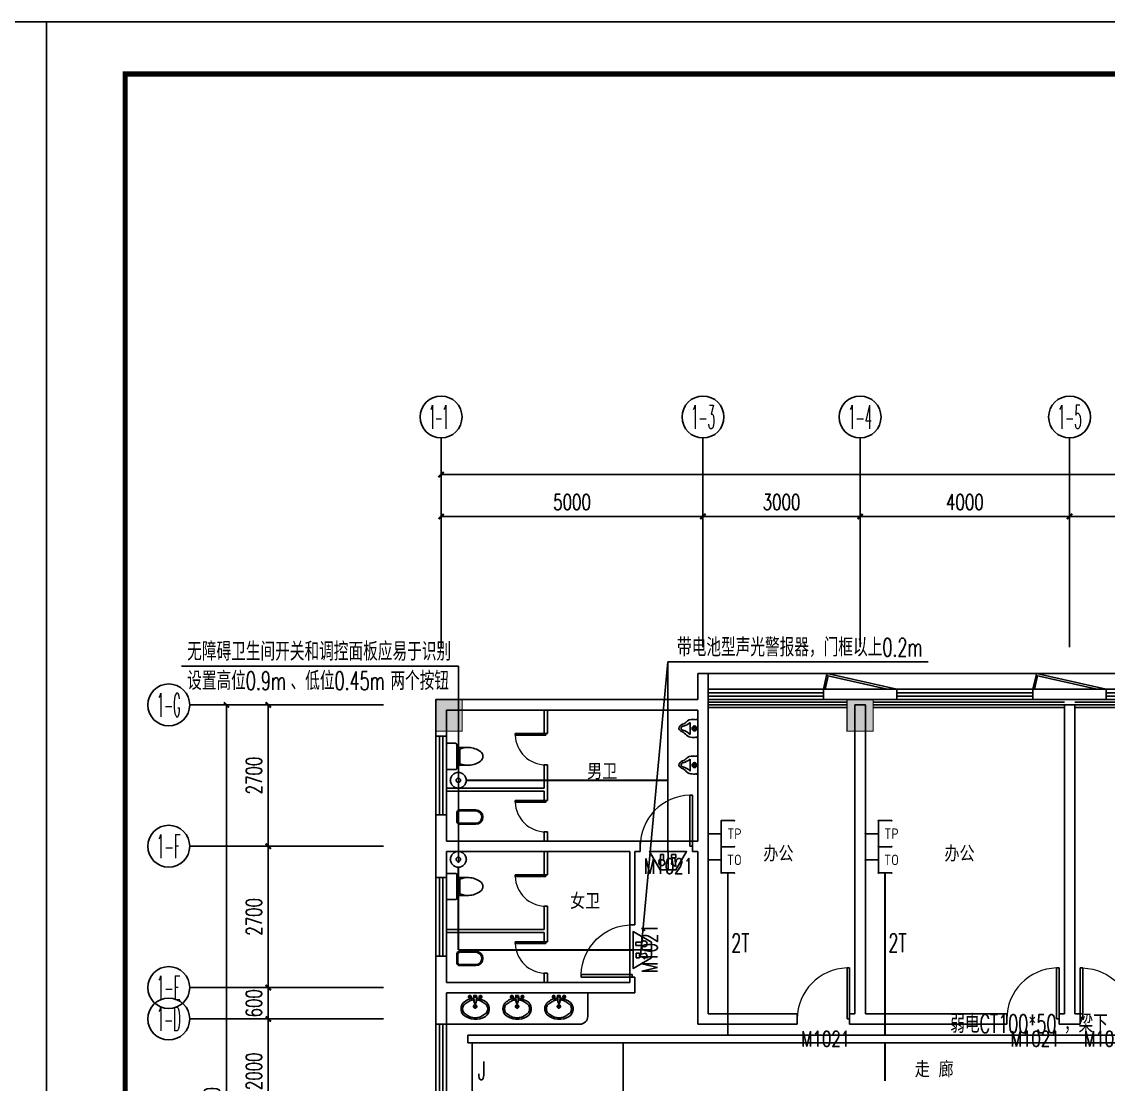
# Model space of a CAD drawing. Extents: x -6243262 to 3079315, y -2914302 to 172723.
# Drawn here: x -5669689 to -5648943, y -778071 to -757772 of the extents above; entities that cross this region are included whole.
import ezdxf
from ezdxf.enums import TextEntityAlignment as Align

# ---------------------------------------------------------------- set-up
doc = ezdxf.new("R2010")
doc.units = 0
doc.header["$LTSCALE"] = 1000
for name, color, linetype in [('0-柱网', 2, 'Continuous'), ('0-铝板', 32, 'Continuous'), ('A-FLOR-OTHER1-ON', 253, 'Continuous'), ('AXIS', 3, 'Continuous'), ('AXIS_TEXT', 7, 'Continuous'), ('CABLETRAY', 4, 'Continuous'), ('DIM-消防', 3, 'Continuous'), ('EQUIP-安防', 3, 'Continuous'), ('EQUIP-消防', 3, 'Continuous'), ('EQUIP-通讯', 3, 'Continuous'), ('PUB_TEXT', 7, 'Continuous'), ('PUB_TITLE', 4, 'Continuous'), ('STAIR', 2, 'Continuous'), ('TEL_TEXT', 7, 'Continuous'), ('WALL', 9, 'Continuous'), ('WALL-PARAPET', 6, 'Continuous'), ('WINDOW', 4, 'Continuous'), ('WINDOW_TEXT', 7, 'Continuous'), ('WIRE-通讯', 4, 'Continuous'), ('洁具', 253, 'Continuous')]:
    doc.layers.add(name, color=color, linetype=linetype)
doc.styles.add('-宋体', font='', dxfattribs={"width": 0.8})
doc.styles.add('_TCH_AXIS', font='COMPLEX', dxfattribs={"bigfont": 'GBCBIG'})
doc.styles.add('_TCH_DIM_T3', font='SIMPLEX', dxfattribs={"width": 0.705882, "bigfont": 'GBCBIG'})
doc.styles.add('_TCH_WINDOW', font='SIMPLEX', dxfattribs={"height": 3.5, "bigfont": 'GBCBIG'})
doc.styles.add('_TEL_ATTDEF', font='gbenor', dxfattribs={"bigfont": 'gbcbig'})
doc.styles.add('_TEL_DIM', font='SIMPLEX', dxfattribs={"width": 0.8, "height": 3.5, "bigfont": 'HZTXT'})
doc.styles.add('COMPLEX', font='COMPLEX')
doc.styles.get("Standard").update_dxf_attribs({"font": 'gbenor.shx', "bigfont": 'gbcbig.shx'})
doc.styles.get('-宋体').set_extended_font_data('SimSun')
doc.dimstyles.new('_TCH_ARCH&&100', dxfattribs={"dimtxt": 297.5, "dimasz": 100, "dimexe": 250, "dimexo": 300, "dimgap": 126.25, "dimtad": 1, "dimdec": 0, "dimzin": 0, "dimdsep": 46, "dimtxsty": '_TCH_DIM_T3', "dimblk": 'ARCHTICK', "dimcen": 0.09, "dimclrt": 7, "dimazin": 2, "dimtfac": 1, "dimtdec": 0, "dimtix": 1, "dimtmove": 2, "dimatfit": 3, "dimfxl": 0, "dimtolj": 1, "dimtzin": 0, "dimarcsym": 0})

# ---------------------------------------------------------------- blocks, each defined once
blk = doc.blocks.new('1#柱网')
at = {"layer": '0-柱网'}
for points in [[(494005, 93967), (494005, 93367), (494505, 93367), (494505, 93967)], [(501855, 93967), (501855, 93367), (502355, 93367), (502355, 93967)]]:
    blk.add_hatch(color=0, dxfattribs=at).paths.add_polyline_path(points)
at = {"layer": '0-柱网', "color": 0, "const_width": 20}
for points in [[(494005, 93967), (494005, 93367), (494505, 93367), (494505, 93967), (494005, 93967)], [(501855, 93967), (501855, 93367), (502355, 93367), (502355, 93967), (501855, 93967)]]:
    blk.add_lwpolyline(points, dxfattribs=at)
blk = doc.blocks.new('A$C22252488')
at = {"layer": '0-铝板', "color": 0}
blk.add_lwpolyline([(1218, 0), (60, 261), (69, 300), (1400, 0)], dxfattribs=at)
at = {"layer": 'WINDOW', "color": 0}
for points in [[(0, 0), (60, 261)], [(31, 0), (90, 254)]]:
    blk.add_lwpolyline(points, dxfattribs=at)
blk = doc.blocks.new('01')
at = {"layer": 'A-FLOR-OTHER1-ON', "color": 0}
for points in [[(-34500, 150), (-31850, 150)], [(-34500, 0), (-31850, 0)], [(-31350, 150), (-27700, 150)], [(-31350, 0), (-27700, 0)], [(-23850, 150), (-27500, 150)], [(-23850, 0), (-27500, 0)], [(-19700, 150), (-23350, 150)], [(-19700, 0), (-23350, 0)], [(-19500, 150), (-15850, 150)], [(-19500, 0), (-15850, 0)], [(-11700, 150), (-15350, 150)], [(-11700, 0), (-15350, 0)], [(-11500, 150), (-7850, 150)], [(-11500, 0), (-7850, 0)], [(-3700, 150), (-7350, 150)], [(-3700, 0), (-7350, 0)], [(-3500, 150), (0, 150)], [(-3500, 0), (0, 0)]]:
    blk.add_lwpolyline(points, dxfattribs=at)
at = {"layer": 'STAIR', "color": 0}
for points in [[(-34500, 100), (-31850, 100)], [(-34500, 50), (-31850, 50)], [(-31350, 100), (-27700, 100)], [(-31350, 50), (-27700, 50)], [(-23850, 100), (-27500, 100)], [(-23850, 50), (-27500, 50)], [(-19700, 100), (-23350, 100)], [(-19700, 50), (-23350, 50)], [(-19500, 100), (-15850, 100)], [(-19500, 50), (-15850, 50)], [(-11700, 100), (-15350, 100)], [(-11700, 50), (-15350, 50)], [(-11500, 100), (-7850, 100)], [(-11500, 50), (-7850, 50)], [(-3700, 100), (-7350, 100)], [(-3700, 50), (-7350, 50)], [(-3500, 100), (0, 100)], [(-3500, 50), (0, 50)]]:
    blk.add_lwpolyline(points, dxfattribs=at)
blk = doc.blocks.new('$DorLib2D$00000001')
at = {"color": 0}
for p, q in [((0.45, 0.975), (0.5, 0.975)), ((0.45, 0), (0.45, 0.975)), ((0.5, 0), (0.5, 0.975)), ((0.5, 0), (0.45, 0))]:
    blk.add_line(p, q, dxfattribs=at)
at = {"color": 0, "lineweight": 13}
blk.add_arc((0.475, 0), 0.975, 91.4693, 180, dxfattribs=at)
blk = doc.blocks.new('$WINLIB2D$00000001')
at = {"color": 0}
for points in [[(-0.5, 0.5), (-0.5, -0.5)], [(-0.5, 0.5), (0.5, 0.5)], [(0.5, -0.5), (0.5, 0.5)], [(0.5, 0.1667), (-0.5, 0.1667)], [(0.5, -0.1667), (-0.5, -0.1667)], [(-0.5, -0.5), (0.5, -0.5)]]:
    blk.add_lwpolyline(points, dxfattribs=at)
blk = doc.blocks.new('$plan$00003671')
at = {"layer": '洁具', "color": 0}
for p, q in [((-101, 10), (-101, -63)), ((-25, 0), (-32, -39)), ((-25, 0), (25, 0)), ((-25, 0), (-17, -148)), ((25, 0), (17, -148)), ((25, 0), (32, -39)), ((101, 10), (101, -63)), ((-64, -27), (-138, -27)), ((-32, -39), (-17, -148)), ((-24, -20), (24, -20)), ((-17, -138), (17, -138)), ((-17, -148), (17, -148)), ((0, -164), (0, -254)), ((32, -39), (17, -148)), ((138, -27), (64, -27)), ((45, -209), (-45, -209))]:
    blk.add_line(p, q, dxfattribs=at)
blk.add_lwpolyline([(25, 0), (32, -39), (30, -54, -0.144626), (222, -135, -0.454002), (196, -399, -0.337627), (-227, -368, -0.376635), (-227, -140, -0.17218), (-30, -54), (-32, -39), (-25, 0)], format="xyb", close=True, dxfattribs=at)
for centre, radius in [((-101, -27), 25.2), ((-101, -27), 15.1), ((0, -209), 30.2), ((0, -209), 20.2), ((101, -27), 25.2), ((101, -27), 15.1)]:
    blk.add_circle(centre, radius, dxfattribs=at)
for centre, radius, start, end in [((-102, -254), 138, 152.5904, 207.4096), ((-19, -374), 275, 118.8696, 138.2267), ((-16, -304), 218, 108.3074, 128.6169), ((0, -351), 268, 95.4714, 108.3074), ((-1, -27), 7.25, 80.5252, 279.4748), ((1, -27), 7.25, 260.5252, 99.4748), ((0, -351), 268, 71.6926, 84.5286), ((16, -304), 218, 51.3831, 71.6926), ((19, -374), 275, 41.7733, 61.1304), ((102, -254), 138, 332.5904, 27.4096), ((-19, -135), 275, 221.7733, 241.1304), ((-16, -205), 218, 231.3831, 251.6926), ((0, -158), 268, 251.6926, 288.3074), ((16, -205), 218, 288.3074, 308.6169), ((19, -135), 275, 298.8696, 318.2267)]:
    blk.add_arc(centre, radius, start, end, dxfattribs=at)
blk = doc.blocks.new('$plan$00002813')
at = {"layer": '洁具', "color": 0}
blk.add_line((-112, -146), (114, -146), dxfattribs=at)
blk.add_lwpolyline([(-185, 0), (-185, -10), (-164, -10, 0.125587), (-163, -162, 0.087699), (-135, -207, -0.142493), (-79, -292, 0.309604), (0, -360, 0.229829), (59, -308, -0.1358), (128, -215, 0.187963), (170, -108, 0.056569), (165, -10), (185, -10), (185, 0)], format="xyb", close=True, dxfattribs=at)
for radius in [47.3, 34.6, 22.1]:
    blk.add_circle((0, -62), radius, dxfattribs=at)
for centre, radius, start, end in [((-382, -363), 346, 14.0616, 38.7001), ((335, -366), 312, 135.2868, 164.3913), ((-6, -276), 40.9, 183.6565, 351.9398)]:
    blk.add_arc(centre, radius, start, end, dxfattribs=at)
blk = doc.blocks.new('$plan$00002866')
at = {"layer": '洁具', "color": 0}
for points in [[(-366, 138), (-59, 138, -0.388189), (0, 88), (0, -88, -0.388189), (-59, -138), (-366, -138, -0.97895)], [(-58, -116), (-376, -116, -0.936623), (-366, 117), (-58, 117, -0.381636), (-21, 86), (-21, -86, -0.399536)]]:
    blk.add_lwpolyline(points, format="xyb", close=True, dxfattribs=at)
blk.add_lwpolyline([(-306, 117, 0, 0, 0.440649), (-316, 108, 0, 0, 0), (-316, -106, 0, 0, 0.411645), (-307, -115, 1.5, 1.5, 0)], format="xyseb", dxfattribs=at)
blk = doc.blocks.new('_ArchTick')
at = {"color": 0, "linetype": 'ByBlock', "const_width": 0.4}
blk.add_lwpolyline([(-0.5, -0.5), (0.5, 0.5)], dxfattribs=at)
blk = doc.blocks.new('*D165')
at = {"layer": 'AXIS', "color": 0, "lineweight": -2, "transparency": 16777216}
for p, q in [((1475895, -770052), (1475895, -766802)), ((1515895, -770052), (1515895, -766802)), ((1475895, -767052), (1515895, -767052))]:
    blk.add_line(p, q, dxfattribs=at)
at = {"layer": 'Defpoints', "color": 0, "transparency": 16777216}
for p in [(1515895, -767052), (1475895, -770352), (1515895, -770352)]:
    blk.add_point(p, dxfattribs=at)
at = {"layer": 'AXIS', "color": 0, "lineweight": -2, "transparency": 16777216, "xscale": 100, "yscale": 100, "zscale": 100, "rotation": 180}
blk.add_blockref('_ArchTick', (1475895, -767052), dxfattribs=at)
at = {"layer": 'AXIS', "color": 0, "lineweight": -2, "transparency": 16777216, "xscale": 100, "yscale": 100, "zscale": 100}
blk.add_blockref('_ArchTick', (1515895, -767052), dxfattribs=at)
at = {"layer": 'AXIS', "color": 7, "transparency": 16777216, "insert": (1495895, -766777), "char_height": 297.5, "attachment_point": 5, "style": '_TCH_DIM_T3'}
blk.add_mtext('\\A1;40000', dxfattribs=at)
blk = doc.blocks.new('*D172')
at = {"layer": 'AXIS', "color": 0, "lineweight": -2, "transparency": 16777216}
for p, q in [((1487895, -770052), (1487895, -767602)), ((1491895, -770052), (1491895, -767602)), ((1487895, -767852), (1491895, -767852))]:
    blk.add_line(p, q, dxfattribs=at)
at = {"layer": 'Defpoints', "color": 0, "transparency": 16777216}
for p in [(1491895, -767852), (1487895, -770352), (1491895, -770352)]:
    blk.add_point(p, dxfattribs=at)
at = {"layer": 'AXIS', "color": 0, "lineweight": -2, "transparency": 16777216, "xscale": 100, "yscale": 100, "zscale": 100, "rotation": 180}
blk.add_blockref('_ArchTick', (1487895, -767852), dxfattribs=at)
at = {"layer": 'AXIS', "color": 0, "lineweight": -2, "transparency": 16777216, "xscale": 100, "yscale": 100, "zscale": 100}
blk.add_blockref('_ArchTick', (1491895, -767852), dxfattribs=at)
at = {"layer": 'AXIS', "color": 7, "transparency": 16777216, "insert": (1489895, -767577), "char_height": 297.5, "attachment_point": 5, "style": '_TCH_DIM_T3'}
blk.add_mtext('\\A1;4000', dxfattribs=at)
blk = doc.blocks.new('*D173')
at = {"layer": 'AXIS', "color": 0, "lineweight": -2, "transparency": 16777216}
for p, q in [((1483895, -770052), (1483895, -767602)), ((1487895, -770052), (1487895, -767602)), ((1483895, -767852), (1487895, -767852))]:
    blk.add_line(p, q, dxfattribs=at)
at = {"layer": 'Defpoints', "color": 0, "transparency": 16777216}
for p in [(1487895, -767852), (1483895, -770352), (1487895, -770352)]:
    blk.add_point(p, dxfattribs=at)
at = {"layer": 'AXIS', "color": 0, "lineweight": -2, "transparency": 16777216, "xscale": 100, "yscale": 100, "zscale": 100, "rotation": 180}
blk.add_blockref('_ArchTick', (1483895, -767852), dxfattribs=at)
at = {"layer": 'AXIS', "color": 0, "lineweight": -2, "transparency": 16777216, "xscale": 100, "yscale": 100, "zscale": 100}
blk.add_blockref('_ArchTick', (1487895, -767852), dxfattribs=at)
at = {"layer": 'AXIS', "color": 7, "transparency": 16777216, "insert": (1485895, -767577), "char_height": 297.5, "attachment_point": 5, "style": '_TCH_DIM_T3'}
blk.add_mtext('\\A1;4000', dxfattribs=at)
blk = doc.blocks.new('*D174')
at = {"layer": 'AXIS', "color": 0, "lineweight": -2, "transparency": 16777216}
for p, q in [((1480895, -770052), (1480895, -767602)), ((1483895, -770052), (1483895, -767602)), ((1480895, -767852), (1483895, -767852))]:
    blk.add_line(p, q, dxfattribs=at)
at = {"layer": 'Defpoints', "color": 0, "transparency": 16777216}
for p in [(1483895, -767852), (1480895, -770352), (1483895, -770352)]:
    blk.add_point(p, dxfattribs=at)
at = {"layer": 'AXIS', "color": 0, "lineweight": -2, "transparency": 16777216, "xscale": 100, "yscale": 100, "zscale": 100, "rotation": 180}
blk.add_blockref('_ArchTick', (1480895, -767852), dxfattribs=at)
at = {"layer": 'AXIS', "color": 0, "lineweight": -2, "transparency": 16777216, "xscale": 100, "yscale": 100, "zscale": 100}
blk.add_blockref('_ArchTick', (1483895, -767852), dxfattribs=at)
at = {"layer": 'AXIS', "color": 7, "transparency": 16777216, "insert": (1482395, -767577), "char_height": 297.5, "attachment_point": 5, "style": '_TCH_DIM_T3'}
blk.add_mtext('\\A1;3000', dxfattribs=at)
blk = doc.blocks.new('*D175')
at = {"layer": 'AXIS', "color": 0, "lineweight": -2, "transparency": 16777216}
for p, q in [((1475895, -770052), (1475895, -767602)), ((1480895, -770052), (1480895, -767602)), ((1475895, -767852), (1480895, -767852))]:
    blk.add_line(p, q, dxfattribs=at)
at = {"layer": 'Defpoints', "color": 0, "transparency": 16777216}
for p in [(1480895, -767852), (1475895, -770352), (1480895, -770352)]:
    blk.add_point(p, dxfattribs=at)
at = {"layer": 'AXIS', "color": 0, "lineweight": -2, "transparency": 16777216, "xscale": 100, "yscale": 100, "zscale": 100, "rotation": 180}
blk.add_blockref('_ArchTick', (1475895, -767852), dxfattribs=at)
at = {"layer": 'AXIS', "color": 0, "lineweight": -2, "transparency": 16777216, "xscale": 100, "yscale": 100, "zscale": 100}
blk.add_blockref('_ArchTick', (1480895, -767852), dxfattribs=at)
at = {"layer": 'AXIS', "color": 7, "transparency": 16777216, "insert": (1478395, -767577), "char_height": 297.5, "attachment_point": 5, "style": '_TCH_DIM_T3'}
blk.add_mtext('\\A1;5000', dxfattribs=at)
blk = doc.blocks.new('_AXISO')
at = {"color": 0}
blk.add_circle((0, 0), 0.5, dxfattribs=at)
at = {"layer": 'AXIS_TEXT', "color": 0, "style": 'COMPLEX', "width": 1.041667}
blk.add_attdef('A', text='', height=0.56, dxfattribs=at).set_placement((-0.25, -0.28), (0.25, -0.28), align=Align.FIT)
blk = doc.blocks.new('*D181')
at = {"layer": 'AXIS', "color": 0, "lineweight": -2, "transparency": 16777216}
for p, q in [((1474495, -771452), (1471545, -771452)), ((1471795, -786952), (1471795, -771452)), ((1474495, -786952), (1471545, -786952))]:
    blk.add_line(p, q, dxfattribs=at)
at = {"layer": 'Defpoints', "color": 0, "transparency": 16777216}
for p in [(1471795, -771452), (1474795, -771452), (1474795, -786952)]:
    blk.add_point(p, dxfattribs=at)
at = {"layer": 'AXIS', "color": 0, "lineweight": -2, "transparency": 16777216, "xscale": 100, "yscale": 100, "zscale": 100}
for p, rotation in [((1471795, -771452), 90), ((1471795, -786952), 270)]:
    blk.add_blockref('_ArchTick', p, dxfattribs=dict(at, rotation=rotation))
at = {"layer": 'AXIS', "color": 7, "transparency": 16777216, "insert": (1471520, -779202), "char_height": 297.5, "attachment_point": 5, "rotation": 90, "style": '_TCH_DIM_T3'}
blk.add_mtext('\\A1;15500', dxfattribs=at)
blk = doc.blocks.new('*D184')
at = {"layer": 'AXIS', "color": 0, "lineweight": -2, "transparency": 16777216}
for p, q in [((1474495, -777452), (1472345, -777452)), ((1472595, -779452), (1472595, -777452)), ((1474495, -779452), (1472345, -779452))]:
    blk.add_line(p, q, dxfattribs=at)
at = {"layer": 'Defpoints', "color": 0, "transparency": 16777216}
for p in [(1472595, -777452), (1474795, -777452), (1474795, -779452)]:
    blk.add_point(p, dxfattribs=at)
at = {"layer": 'AXIS', "color": 0, "lineweight": -2, "transparency": 16777216, "xscale": 100, "yscale": 100, "zscale": 100}
for p, rotation in [((1472595, -777452), 90), ((1472595, -779452), 270)]:
    blk.add_blockref('_ArchTick', p, dxfattribs=dict(at, rotation=rotation))
at = {"layer": 'AXIS', "color": 7, "transparency": 16777216, "insert": (1472320, -778452), "char_height": 297.5, "attachment_point": 5, "rotation": 90, "style": '_TCH_DIM_T3'}
blk.add_mtext('\\A1;2000', dxfattribs=at)
blk = doc.blocks.new('*D185')
at = {"layer": 'AXIS', "color": 0, "lineweight": -2, "transparency": 16777216}
for p, q in [((1474495, -776852), (1472345, -776852)), ((1472595, -776852), (1472595, -776752)), ((1472595, -777452), (1472595, -776852)), ((1474495, -777452), (1472345, -777452)), ((1472595, -777452), (1472595, -777552))]:
    blk.add_line(p, q, dxfattribs=at)
at = {"layer": 'Defpoints', "color": 0, "transparency": 16777216}
for p in [(1472595, -776852), (1474795, -776852), (1474795, -777452)]:
    blk.add_point(p, dxfattribs=at)
at = {"layer": 'AXIS', "color": 0, "lineweight": -2, "transparency": 16777216, "xscale": 100, "yscale": 100, "zscale": 100}
for p, rotation in [((1472595, -776852), 270), ((1472595, -777452), 90)]:
    blk.add_blockref('_ArchTick', p, dxfattribs=dict(at, rotation=rotation))
at = {"layer": 'AXIS', "color": 7, "transparency": 16777216, "insert": (1472320, -777152), "char_height": 297.5, "attachment_point": 5, "rotation": 90, "style": '_TCH_DIM_T3'}
blk.add_mtext('\\A1;600', dxfattribs=at)
blk = doc.blocks.new('*D186')
at = {"layer": 'AXIS', "color": 0, "lineweight": -2, "transparency": 16777216}
for p, q in [((1474495, -774152), (1472345, -774152)), ((1472595, -776852), (1472595, -774152)), ((1474495, -776852), (1472345, -776852))]:
    blk.add_line(p, q, dxfattribs=at)
at = {"layer": 'Defpoints', "color": 0, "transparency": 16777216}
for p in [(1472595, -774152), (1474795, -774152), (1474795, -776852)]:
    blk.add_point(p, dxfattribs=at)
at = {"layer": 'AXIS', "color": 0, "lineweight": -2, "transparency": 16777216, "xscale": 100, "yscale": 100, "zscale": 100}
for p, rotation in [((1472595, -774152), 90), ((1472595, -776852), 270)]:
    blk.add_blockref('_ArchTick', p, dxfattribs=dict(at, rotation=rotation))
at = {"layer": 'AXIS', "color": 7, "transparency": 16777216, "insert": (1472320, -775502), "char_height": 297.5, "attachment_point": 5, "rotation": 90, "style": '_TCH_DIM_T3'}
blk.add_mtext('\\A1;2700', dxfattribs=at)
blk = doc.blocks.new('*D187')
at = {"layer": 'AXIS', "color": 0, "lineweight": -2, "transparency": 16777216}
for p, q in [((1474495, -771452), (1472345, -771452)), ((1472595, -774152), (1472595, -771452)), ((1474495, -774152), (1472345, -774152))]:
    blk.add_line(p, q, dxfattribs=at)
at = {"layer": 'Defpoints', "color": 0, "transparency": 16777216}
for p in [(1472595, -771452), (1474795, -771452), (1474795, -774152)]:
    blk.add_point(p, dxfattribs=at)
at = {"layer": 'AXIS', "color": 0, "lineweight": -2, "transparency": 16777216, "xscale": 100, "yscale": 100, "zscale": 100}
for p, rotation in [((1472595, -771452), 90), ((1472595, -774152), 270)]:
    blk.add_blockref('_ArchTick', p, dxfattribs=dict(at, rotation=rotation))
at = {"layer": 'AXIS', "color": 7, "transparency": 16777216, "insert": (1472320, -772802), "char_height": 297.5, "attachment_point": 5, "rotation": 90, "style": '_TCH_DIM_T3'}
blk.add_mtext('\\A1;2700', dxfattribs=at)
blk = doc.blocks.new('$plan$00002826')
at = {"layer": '洁具', "color": 0}
for p, q in [((-260, -140), (-260, 140)), ((-200, 170), (-200, -170))]:
    blk.add_line(p, q, dxfattribs=at)
blk.add_lwpolyline([(-650, 92, 0.537872), (-650, -92, 0.149947), (-430, -170), (-200, -170), (-200, -220, 0.414214), (-170, -250), (-30, -250, 0.414214), (0, -220), (0, 220, 0.414214), (-30, 250), (-170, 250, 0.414214), (-200, 220), (-200, 170), (-430, 170, 0.149947)], format="xyb", close=True, dxfattribs=at)
for centre, start, end in [((-413, -227), 67.4505, 91.4725), ((-413, 227), 268.6339, 292.5495)]:
    blk.add_arc(centre, 398, start, end, dxfattribs=at)
blk = doc.blocks.new('$equip$00001847')
for p, q in [((-0.5, 0.499), (-0.5, 0.999)), ((0.5, 0.999), (0.5, 0.499)), ((0.5, 0.499), (-0.5, 0.499)), ((0, 0.5), (0, 0))]:
    blk.add_line(p, q)
for p in [(-0.5, 0.999), (0.5, 0.999), (-0.5, 0.499), (0.5, 0.499), (0, 0)]:
    blk.add_point(p)
at = {"color": 7, "style": '_TEL_DIM'}
blk.add_attdef('$TEXT$', text='', height=0.4, dxfattribs=at).set_placement((0, 0.999), align=Align.MIDDLE_CENTER)
at = {"color": 7, "style": '_TEL_DIM', "flags": 1}
blk.add_attdef('A', text='', height=0.00002, dxfattribs=at).set_placement((0, 0), align=Align.MIDDLE_CENTER)
blk = doc.blocks.new('$equip$00001867')
for p, q in [((-0.5, 0.499), (-0.5, 0.999)), ((0.5, 0.999), (0.5, 0.499)), ((0.5, 0.499), (-0.5, 0.499)), ((0, 0.5), (0, 0))]:
    blk.add_line(p, q)
for p in [(-0.5, 0.999), (0.5, 0.999), (-0.5, 0.499), (0.5, 0.499), (0, 0)]:
    blk.add_point(p)
at = {"color": 7, "style": '_TEL_DIM'}
blk.add_attdef('$TEXT$', text='', height=0.4, dxfattribs=at).set_placement((0, 0.999), align=Align.MIDDLE_CENTER)
at = {"color": 7, "style": '_TEL_DIM', "flags": 1}
blk.add_attdef('A', text='', height=0.00002, dxfattribs=at).set_placement((0, 0), align=Align.MIDDLE_CENTER)
blk = doc.blocks.new('$equip$00002679')
for p, q in [((-0.3, 0.699), (-0.703, 0)), ((-0.264, 0.249), (-0.304, 0.569)), ((-0.304, 0.569), (-0.128, 0.489)), ((0.3, 0.699), (-0.3, 0.699)), ((0.3, 0.699), (-0.3, 0.699)), ((-0.128, 0.489), (-0.168, 0.249)), ((0, 0.699), (0, 0)), ((0.703, 0), (0.3, 0.699)), ((-0.703, 0), (0.703, 0)), ((-0.304, 0.249), (-0.304, 0.113)), ((-0.128, 0.249), (-0.304, 0.249)), ((-0.304, 0.113), (-0.128, 0.113)), ((-0.128, 0.113), (-0.128, 0.249)), ((0.174, 0.11), (0.174, 0.338)), ((0.294, 0.11), (0.174, 0.11)), ((0.294, 0.338), (0.294, 0.11))]:
    blk.add_line(p, q)
at = {"const_width": 0.04}
for points in [[(-0.299, 0.699), (0.301, 0.699), (0.703, 0), (-0.702, 0), (-0.299, 0.699), (0.301, 0.699)], [(-0.3, 0.699), (0.3, 0.699), (0.703, 0), (-0.703, 0), (-0.3, 0.699), (0.3, 0.699)]]:
    blk.add_lwpolyline(points, dxfattribs=at)
blk.add_circle((0.234, 0.43), 0.111)
for p in [(0, 0.699), (-0.501, 0.349), (0, 0), (0.502, 0.349)]:
    blk.add_point(p)
at = {"color": 7, "flags": 1}
for tag, height, p in [('B', 0.4, (0.961, 0.299)), ('A', 0.00002, (0, 0))]:
    blk.add_attdef(tag, text='', height=height, dxfattribs=at).set_placement(p, align=Align.MIDDLE_CENTER)
blk = doc.blocks.new('$equip$00002479')
at = {"const_width": 0.04}
blk.add_lwpolyline([(-0.3, 0, 1), (0.3, 0, 1), (-0.3, 0, 0.942883)], format="xyb", dxfattribs=at)
for radius in [0.3, 0.0841]:
    blk.add_circle((0, 0), radius)
for p in [(-0.3, 0), (0, 0.3), (0.3, 0), (0, -0.3)]:
    blk.add_point(p)
at = {"color": 7, "style": '_TEL_DIM', "flags": 1}
blk.add_attdef('A', text='', height=0.00002, dxfattribs=at).set_placement((0, 0), align=Align.MIDDLE_CENTER)
blk = doc.blocks.new('44')
at = {"color": 8}
blk.add_lwpolyline([(1475995.1, -776952.2), (1475995.1, -777552.2), (1478545.1, -777552.2, 0.4142136), (1478695.1, -777402.2), (1478695.1, -776952.2)], format="xyb", dxfattribs=at)
at = {"layer": '0-铝板', "color": 8}
blk.add_lwpolyline([(1480995.1, -770852.2), (1516495.1, -770852.2), (1516495.1, -779352.2)], dxfattribs=at)
at = {"layer": 'AXIS', "color": 8}
for p, q in [((1475895.1, -770352.2), (1475895.1, -766352.2)), ((1480895.1, -770352.2), (1480895.1, -766352.2)), ((1483895.1, -770352.2), (1483895.1, -766352.2)), ((1487895.1, -770352.2), (1487895.1, -766352.2)), ((1474795.1, -771452.2), (1471095.1, -771452.2)), ((1474795.1, -774152.2), (1471095.1, -774152.2)), ((1474795.1, -776852.2), (1471095.1, -776852.2)), ((1474795.1, -777452.2), (1471095.1, -777452.2))]:
    blk.add_line(p, q, dxfattribs=at)
at = {"layer": 'WALL', "color": 8}
for p, q in [((1480795.1, -771252.2), (1480795.1, -770852.2)), ((1480795.1, -770852.2), (1480995.1, -770852.2)), ((1480995.1, -771152.2), (1480995.1, -770852.2)), ((1480795.1, -771352.2), (1480795.1, -771252.2)), ((1480995.1, -771152.2), (1480995.1, -771352.2)), ((1484595.1, -771152.2), (1483195.1, -771152.2)), ((1483195.1, -771152.2), (1483195.1, -771352.2)), ((1484595.1, -771352.2), (1484595.1, -771152.2)), ((1488595.1, -771152.2), (1487195.1, -771152.2)), ((1487195.1, -771152.2), (1487195.1, -771352.2)), ((1488595.1, -771352.2), (1488595.1, -771152.2)), ((1475795.1, -771352.2), (1475795.1, -772052.2)), ((1480795.1, -771352.2), (1475795.1, -771352.2)), ((1480995.1, -771452.2), (1480995.1, -771352.2)), ((1480995.1, -774152.2), (1480995.1, -771452.2)), ((1483195.1, -771352.2), (1484595.1, -771352.2)), ((1483795.1, -777352.2), (1483795.1, -771452.2)), ((1483795.1, -771452.2), (1483995.1, -771452.2)), ((1483995.1, -777352.2), (1483995.1, -771452.2)), ((1487195.1, -771352.2), (1488595.1, -771352.2)), ((1487795.1, -777352.2), (1487795.1, -771452.2)), ((1487795.1, -771452.2), (1487995.1, -771452.2)), ((1487995.1, -777352.2), (1487995.1, -771452.2)), ((1475995.1, -772052.2), (1475995.1, -771552.2)), ((1480795.1, -771552.2), (1475995.1, -771552.2)), ((1480795.1, -774052.2), (1480795.1, -771552.2)), ((1475795.1, -772052.2), (1475995.1, -772052.2)), ((1475995.1, -773552.2), (1475795.1, -773552.2)), ((1475795.1, -773552.2), (1475795.1, -774152.2)), ((1475995.1, -774052.2), (1475995.1, -773552.2)), ((1475795.1, -774152.2), (1475795.1, -774752.2)), ((1477895.1, -774052.2), (1475995.1, -774052.2)), ((1479495.1, -774052.2), (1477895.1, -774052.2)), ((1479695.1, -774052.2), (1479495.1, -774052.2)), ((1479695.1, -774252.2), (1479695.1, -774052.2)), ((1480795.1, -774052.2), (1480695.1, -774052.2)), ((1480695.1, -774052.2), (1480695.1, -774252.2)), ((1480995.1, -777352.2), (1480995.1, -774152.2)), ((1477895.1, -774252.2), (1475995.1, -774252.2)), ((1475995.1, -774752.2), (1475995.1, -774252.2)), ((1479495.1, -774252.2), (1477895.1, -774252.2)), ((1479495.1, -774252.2), (1479495.1, -775652.2)), ((1479595.1, -775652.2), (1479595.1, -774252.2)), ((1479595.1, -774252.2), (1479695.1, -774252.2)), ((1480695.1, -774252.2), (1480795.1, -774252.2)), ((1480795.1, -777552.2), (1480795.1, -774252.2)), ((1475795.1, -774752.2), (1475995.1, -774752.2)), ((1479495.1, -775652.2), (1479595.1, -775652.2)), ((1475995.1, -776252.2), (1475795.1, -776252.2)), ((1475795.1, -776252.2), (1475795.1, -776852.2)), ((1475995.1, -776752.2), (1475995.1, -776252.2)), ((1479595.1, -776652.2), (1479495.1, -776652.2)), ((1479495.1, -776652.2), (1479495.1, -776752.2)), ((1479595.1, -776952.2), (1479595.1, -776652.2)), ((1475795.1, -776852.2), (1475795.1, -777552.2)), ((1479495.1, -776752.2), (1475995.1, -776752.2)), ((1475995.1, -777552.2), (1475995.1, -776952.2)), ((1479595.1, -776952.2), (1475995.1, -776952.2)), ((1482695.1, -777352.2), (1480995.1, -777352.2)), ((1482695.1, -777552.2), (1482695.1, -777352.2)), ((1483795.1, -777352.2), (1483695.1, -777352.2)), ((1483695.1, -777352.2), (1483695.1, -777552.2)), ((1486695.1, -777352.2), (1483995.1, -777352.2)), ((1486695.1, -777552.2), (1486695.1, -777352.2)), ((1487795.1, -777352.2), (1487695.1, -777352.2)), ((1487695.1, -777352.2), (1487695.1, -777552.2)), ((1488095.1, -777352.2), (1487995.1, -777352.2)), ((1488095.1, -777552.2), (1488095.1, -777352.2)), ((1475795.1, -777552.2), (1475995.1, -777552.2)), ((1480795.1, -777552.2), (1482695.1, -777552.2)), ((1483695.1, -777552.2), (1483895.1, -777552.2)), ((1483895.1, -777552.2), (1486695.1, -777552.2)), ((1487695.1, -777552.2), (1487895.1, -777552.2)), ((1487895.1, -777552.2), (1488095.1, -777552.2))]:
    blk.add_line(p, q, dxfattribs=at)
at = {"layer": 'WALL-PARAPET', "color": 8}
for p, q in [((1477865.1, -771552.2), (1477865.1, -771997.2)), ((1477925.1, -771552.2), (1477865.1, -771552.2)), ((1477925.1, -771997.2), (1477925.1, -771552.2)), ((1477865.1, -771997.2), (1477925.1, -771997.2)), ((1477925.1, -772597.2), (1477865.1, -772597.2)), ((1477865.1, -772597.2), (1477865.1, -773042.2)), ((1477925.1, -773072.2), (1477925.1, -772597.2)), ((1477865.1, -773042.2), (1475995.1, -773042.2)), ((1475995.1, -773102.2), (1475995.1, -773042.2)), ((1477865.1, -773102.2), (1475995.1, -773102.2)), ((1477865.1, -773102.2), (1477865.1, -773277.2)), ((1477925.1, -773277.2), (1477925.1, -773072.2)), ((1477865.1, -773277.2), (1477925.1, -773277.2)), ((1477925.1, -773877.2), (1477865.1, -773877.2)), ((1477865.1, -773877.2), (1477865.1, -774052.2)), ((1477925.1, -774052.2), (1477925.1, -773877.2)), ((1477865.1, -774252.2), (1477865.1, -774697.2)), ((1477925.1, -774252.2), (1477865.1, -774252.2)), ((1477925.1, -774697.2), (1477925.1, -774252.2)), ((1477865.1, -774697.2), (1477925.1, -774697.2)), ((1477925.1, -775297.2), (1477865.1, -775297.2)), ((1477865.1, -775297.2), (1477865.1, -775742.2)), ((1477925.1, -775772.2), (1477925.1, -775297.2)), ((1477865.1, -775742.2), (1475995.1, -775742.2)), ((1475995.1, -775802.2), (1475995.1, -775742.2)), ((1477865.1, -775802.2), (1475995.1, -775802.2)), ((1477865.1, -775802.2), (1477865.1, -775977.2)), ((1477925.1, -775977.2), (1477925.1, -775772.2)), ((1477865.1, -775977.2), (1477925.1, -775977.2)), ((1477925.1, -776577.2), (1477865.1, -776577.2)), ((1477865.1, -776577.2), (1477865.1, -776752.2)), ((1477925.1, -776752.2), (1477925.1, -776577.2)), ((1477865.1, -776752.2), (1477925.1, -776752.2))]:
    blk.add_line(p, q, dxfattribs=at)
at = {"layer": 'WINDOW', "color": 8}
for p, q in [((1480695.1, -774052.2), (1479695.1, -774052.2)), ((1479495.1, -776652.2), (1479495.1, -775652.2))]:
    blk.add_line(p, q, dxfattribs=at)
at = {"color": 8}
blk.add_blockref('01', (1515495.1, -771502.2), dxfattribs=at)
for name, p, rotation in [('$plan$00002813', (1480795.1, -771902.2), 269.9999999999999), ('$plan$00002813', (1480795.1, -772602.2), 269.9999999999999), ('$plan$00002866', (1476192.8, -773595), 180), ('$plan$00002866', (1476192.8, -776295), 179.9999999999999), ('$plan$00003671', (1476545.1, -777003.1), 359.9999999999999), ('$plan$00003671', (1477345.1, -777003.1), 359.9999999999999), ('$plan$00003671', (1478145.1, -777003.1), 359.9999999999999)]:
    blk.add_blockref(name, p, dxfattribs=dict(at, rotation=rotation))
at = {"color": 8, "yscale": -1, "rotation": 180}
for p in [(1475995.1, -772435.9), (1475995.1, -774921.1)]:
    blk.add_blockref('$plan$00002826', p, dxfattribs=at)
at = {"layer": '0-柱网', "color": 8}
blk.add_blockref('1#柱网', (981790.1, -865319.4), dxfattribs=at)
at = {"layer": '0-铝板', "color": 8}
for p in [(1483195.1, -771152.2), (1487195.1, -771152.2)]:
    blk.add_blockref('A$C22252488', p, dxfattribs=at)
at = {"layer": 'AXIS', "color": 8}
ref = blk.add_blockref('_AXISO', (1475895.1, -765952.2), dxfattribs=dict(at, xscale=800, yscale=800, zscale=800))
ref.add_attrib('A', '1-1 ', dxfattribs={"layer": 'AXIS_TEXT', "color": 8, "height": 452.55, "style": '_TCH_AXIS', "width": 0.42}).set_placement((1475668.8, -766178.5), (1476121.4, -766178.5), align=Align.FIT)
ref = blk.add_blockref('_AXISO', (1480895.1, -765952.2), dxfattribs=dict(at, xscale=800, yscale=800, zscale=800))
ref.add_attrib('A', '1-3', dxfattribs={"layer": 'AXIS_TEXT', "color": 8, "height": 452.55, "style": '_TCH_AXIS', "width": 0.381818}).set_placement((1480668.8, -766178.5), (1481121.4, -766178.5), align=Align.FIT)
ref = blk.add_blockref('_AXISO', (1483895.1, -765952.2), dxfattribs=dict(at, xscale=800, yscale=800, zscale=800))
ref.add_attrib('A', '1-4', dxfattribs={"layer": 'AXIS_TEXT', "color": 8, "height": 452.55, "style": '_TCH_AXIS', "width": 0.368421}).set_placement((1483668.8, -766178.5), (1484121.4, -766178.5), align=Align.FIT)
ref = blk.add_blockref('_AXISO', (1487895.1, -765952.2), dxfattribs=dict(at, xscale=800, yscale=800, zscale=800))
ref.add_attrib('A', '1-5', dxfattribs={"layer": 'AXIS_TEXT', "color": 8, "height": 452.55, "style": '_TCH_AXIS', "width": 0.381818}).set_placement((1487668.8, -766178.5), (1488121.4, -766178.5), align=Align.FIT)
ref = blk.add_blockref('_AXISO', (1470695.1, -771452.2), dxfattribs=dict(at, xscale=800, yscale=800, zscale=800))
ref.add_attrib('A', '1-G', dxfattribs={"layer": 'AXIS_TEXT', "color": 8, "height": 452.55, "style": '_TCH_AXIS', "width": 0.355932}).set_placement((1470468.8, -771678.5), (1470921.4, -771678.5), align=Align.FIT)
ref = blk.add_blockref('_AXISO', (1470695.1, -774152.2), dxfattribs=dict(at, xscale=800, yscale=800, zscale=800))
ref.add_attrib('A', '1-F', dxfattribs={"layer": 'AXIS_TEXT', "color": 8, "height": 452.55, "style": '_TCH_AXIS', "width": 0.368421}).set_placement((1470468.8, -774378.5), (1470921.4, -774378.5), align=Align.FIT)
ref = blk.add_blockref('_AXISO', (1470695.1, -776852.2), dxfattribs=dict(at, xscale=800, yscale=800, zscale=800))
ref.add_attrib('A', '1-E', dxfattribs={"layer": 'AXIS_TEXT', "color": 8, "height": 452.55, "style": '_TCH_AXIS', "width": 0.368421}).set_placement((1470468.8, -777078.5), (1470921.4, -777078.5), align=Align.FIT)
ref = blk.add_blockref('_AXISO', (1470695.1, -777452.2), dxfattribs=dict(at, xscale=800, yscale=800, zscale=800))
ref.add_attrib('A', '1-D', dxfattribs={"layer": 'AXIS_TEXT', "color": 8, "height": 452.55, "style": '_TCH_AXIS', "width": 0.362069}).set_placement((1470468.8, -777678.5), (1470921.4, -777678.5), align=Align.FIT)
at = {"layer": 'WINDOW', "color": 8}
for name, p, xscale, yscale, zscale, rotation in [('$WINLIB2D$00000001', (1482095.1, -771252.2), -2199.999999988097, -200, -2199.999999988097, 180), ('$WINLIB2D$00000001', (1485895.1, -771252.2), -2600, -200, -2600, 180), ('$WINLIB2D$00000001', (1489895.1, -771252.2), -2600, -200, -2600, 180), ('$WINLIB2D$00000001', (1475895.1, -772802.2), 1500, 200, 1500, 90), ('$DorLib2D$00000001', (1477895.1, -772297.2), 600, 600, 600, 90), ('$DorLib2D$00000001', (1477895.1, -773577.2), 600, 600, 600, 90), ('$WINLIB2D$00000001', (1475895.1, -775502.2), -1500, 200, -1500, 90), ('$DorLib2D$00000001', (1477895.1, -774997.2), 600, 600, 600, 90), ('$DorLib2D$00000001', (1477895.1, -776277.2), 600, 600, 600, 90), ('$WINLIB2D$00000001', (1475895.1, -778452.2), -1800.00000000004, -200, -1800.00000000004, 90)]:
    blk.add_blockref(name, p, dxfattribs=dict(at, xscale=xscale, yscale=yscale, zscale=zscale, rotation=rotation))
ref = blk.add_blockref('$DorLib2D$00000001', (1480195.1, -774152.2), dxfattribs=dict(at, xscale=-1000, yscale=-1000, zscale=-1000, rotation=180))
ref.add_attrib('A', 'M1021', (1479770.1, -774680.8), dxfattribs={"layer": 'WINDOW_TEXT', "color": 8, "height": 297.5, "style": '_TCH_WINDOW', "width": 0.705882})
ref = blk.add_blockref('$DorLib2D$00000001', (1479545.1, -776152.2), dxfattribs=dict(at, xscale=-1000, yscale=1000, zscale=-1000, rotation=90))
ref.add_attrib('A', 'M1021', (1480023.8, -776577.2), dxfattribs={"layer": 'WINDOW_TEXT', "color": 8, "height": 297.5, "rotation": 90, "style": '_TCH_WINDOW', "width": 0.705882})
ref = blk.add_blockref('$DorLib2D$00000001', (1483195.1, -777452.2), dxfattribs=dict(at, xscale=-1000, yscale=-1000, zscale=-1000, rotation=180))
ref.add_attrib('A', 'M1021', (1482770.1, -777980.8), dxfattribs={"layer": 'WINDOW_TEXT', "color": 8, "height": 297.5, "style": '_TCH_WINDOW', "width": 0.705882})
ref = blk.add_blockref('$DorLib2D$00000001', (1487195.1, -777452.2), dxfattribs=dict(at, xscale=-1000, yscale=-1000, zscale=-1000, rotation=180))
ref.add_attrib('A', 'M1021', (1486770.1, -777980.8), dxfattribs={"layer": 'WINDOW_TEXT', "color": 8, "height": 297.5, "style": '_TCH_WINDOW', "width": 0.705882})
ref = blk.add_blockref('$DorLib2D$00000001', (1488595.1, -777452.2), dxfattribs=dict(at, xscale=1000, yscale=-1000, zscale=1000, rotation=180))
ref.add_attrib('A', 'M1021', (1488170.1, -777980.8), dxfattribs={"layer": 'WINDOW_TEXT', "color": 8, "height": 297.5, "style": '_TCH_WINDOW', "width": 0.705882})
at = {"layer": 'PUB_TEXT', "color": 8, "style": '-宋体', "width": 0.8}
for s, height, p in [('男卫', 264.35, (1478683.7, -772846.4)), ('办公', 264.35, (1482047.6, -774417.6)), ('办公', 264.35, (1485504.9, -774417.6)), ('女卫', 264.35, (1478356.3, -775325)), ('走', 264.3, (1484938.4, -778538.3)), ('廊', 264.3, (1485392, -778538.3))]:
    blk.add_text(s, height=height, dxfattribs=at).set_placement(p)
at = {"layer": 'AXIS', "color": 8}
for p1, p2, distance, picture, middle in [((1475895.1, -770352.2), (1515895.1, -770352.2), 3300, '*D165', (1495895.1, -766777.2)), ((1475895.1, -770352.2), (1480895.1, -770352.2), 2500, '*D175', (1478395.1, -767577.2)), ((1480895.1, -770352.2), (1483895.1, -770352.2), 2500, '*D174', (1482395.1, -767577.2)), ((1483895.1, -770352.2), (1487895.1, -770352.2), 2500, '*D173', (1485895.1, -767577.2)), ((1487895.1, -770352.2), (1491895.1, -770352.2), 2500, '*D172', (1489895.1, -767577.2)), ((1474795.1, -786952.2), (1474795.1, -771452.2), 3000, '*D181', (1471520.1, -779202.2)), ((1474795.1, -774152.2), (1474795.1, -771452.2), 2200, '*D187', (1472320.1, -772802.2)), ((1474795.1, -776852.2), (1474795.1, -774152.2), 2200, '*D186', (1472320.1, -775502.2)), ((1474795.1, -777452.2), (1474795.1, -776852.2), 2200, '*D185', (1472320.1, -777152.2)), ((1474795.1, -779452.2), (1474795.1, -777452.2), 2200, '*D184', (1472320.1, -778452.2))]:
    dim = blk.add_aligned_dim(p1=p1, p2=p2, distance=distance, dimstyle='_TCH_ARCH&&100', dxfattribs=at)
    dim.commit()
    dim.dimension.update_dxf_attribs({"geometry": picture, "text_midpoint": middle})

msp = doc.modelspace()

# ---------------------------------------------------------------- linework, layer by layer
at = {"layer": 'CABLETRAY'}
for p, q in [((-5661171.4, -777282.2), (-5661171.4, -777132.2)), ((-5661171.4, -777132.2), (-5645413.9, -777132.2)), ((-5645413.9, -777282.2), (-5661171.4, -777282.2))]:
    msp.add_line(p, q, dxfattribs=at)
at = {"layer": 'DIM-消防'}
for p, q in [((-5657877.4, -775624.7), (-5657351.9, -770003.4)), ((-5657351.9, -773623.4), (-5657351.9, -770003.4)), ((-5657351.9, -770003.4), (-5652384.3, -770003.4)), ((-5661352.3, -770083.2), (-5666635.3, -770083.2)), ((-5661352.3, -773839.6), (-5661352.3, -770083.2))]:
    msp.add_line(p, q, dxfattribs=at)
at = {"layer": 'PUB_TITLE'}
for points in [[(-5728613.8, -799772.5), (-5669213.8, -799772.5), (-5669213.8, -757772.5), (-5728613.8, -757772.5)], [(-5669213.8, -799772.5), (-5609813.8, -799772.5), (-5609813.8, -757772.5), (-5669213.8, -757772.5)]]:
    msp.add_lwpolyline(points, close=True, dxfattribs=at)
at = {"layer": 'PUB_TITLE', "const_width": 100}
msp.add_lwpolyline([(-5667713.8, -798772.5), (-5610813.8, -798772.5), (-5610813.8, -758772.5), (-5667713.8, -758772.5)], close=True, dxfattribs=at)
at = {"layer": 'WIRE-通讯', "linetype": 'Continuous', "const_width": 35}
for points in [[(-5661202.3, -772263.6), (-5657351.9, -772263.6)], [(-5657351.9, -773623.4), (-5657351.9, -772263.6)], [(-5661352.3, -775504.7), (-5661352.3, -773923.6)], [(-5656206.8, -777132.2), (-5656206.8, -774034.7)], [(-5653206.8, -777132.2), (-5653206.8, -774034.7)], [(-5661352.3, -775504.7), (-5658016.9, -775504.7)], [(-5661087.7, -778289.9), (-5661087.7, -777282.2)], [(-5658206.8, -781577.6), (-5658206.8, -777282.2)], [(-5653206.8, -778011.1), (-5653206.8, -777282.2)]]:
    msp.add_lwpolyline(points, dxfattribs=at)

# ---------------------------------------------------------------- block references
msp.add_blockref('44', (-7137576.4, 628.6))
at = {"layer": 'EQUIP-安防', "xscale": 500, "yscale": 500, "zscale": 500}
for p in [(-5661352.3, -772263.6), (-5661352.3, -773773.6)]:
    msp.add_blockref('$equip$00002479', p, dxfattribs=at)
at = {"layer": 'EQUIP-消防', "yscale": 500, "zscale": 500}
for p, xscale, rotation in [((-5657348.8, -773623.4), 500, 180), ((-5658016.9, -775504.8), -500, 270)]:
    msp.add_blockref('$equip$00002679', p, dxfattribs=dict(at, xscale=xscale, rotation=rotation))
at = {"layer": 'EQUIP-通讯'}
ref = msp.add_blockref('$equip$00001867', (-5656581.3, -773284.7), dxfattribs=dict(at, xscale=500, yscale=500, zscale=500, rotation=270))
ref.add_attrib('$TEXT$', 'TP', dxfattribs={"layer": '0', "color": 7, "height": 200, "style": '_TEL_ATTDEF'}).set_placement((-5656081.8, -773284.7), align=Align.MIDDLE_CENTER)
ref = msp.add_blockref('$equip$00001867', (-5653581.3, -773284.7), dxfattribs=dict(at, xscale=500, yscale=500, zscale=500, rotation=270))
ref.add_attrib('$TEXT$', 'TP', dxfattribs={"layer": '0', "color": 7, "height": 200, "style": '_TEL_ATTDEF'}).set_placement((-5653081.8, -773284.7), align=Align.MIDDLE_CENTER)
ref = msp.add_blockref('$equip$00001847', (-5656581.3, -773784.7), dxfattribs=dict(at, xscale=500, yscale=500, zscale=500, rotation=270))
ref.add_attrib('$TEXT$', 'TO', dxfattribs={"layer": '0', "color": 7, "height": 200, "style": '_TEL_ATTDEF'}).set_placement((-5656081.8, -773784.7), align=Align.MIDDLE_CENTER)
ref = msp.add_blockref('$equip$00001847', (-5653581.3, -773784.7), dxfattribs=dict(at, xscale=500, yscale=500, zscale=500, rotation=270))
ref.add_attrib('$TEXT$', 'TO', dxfattribs={"layer": '0', "color": 7, "height": 200, "style": '_TEL_ATTDEF'}).set_placement((-5653081.8, -773784.7), align=Align.MIDDLE_CENTER)

# ---------------------------------------------------------------- texts
at = {"layer": 'DIM-消防', "color": 7, "style": '_TEL_DIM'}
for s, width, p in [('无障碍卫生间开关和调控面板应易于识别', 0.8, (-5666530.3, -769978.2)), ('带电池型声光警报器，门框以上', 0.8, (-5657177.3, -769898.4)), ('0.2m', 0.64, (-5653257.3, -769898.4)), ('设置高位', 0.8, (-5666530.3, -770538.2)), ('0.9m', 0.64, (-5665410.3, -770538.2)), ('、低位', 0.8, (-5664556.9, -770538.2)), ('0.45m', 0.64, (-5663716.9, -770538.2)), ('两个按钮', 0.8, (-5662650.3, -770538.2))]:
    msp.add_text(s, height=350, dxfattribs=dict(at, width=width)).set_placement(p)
at = {"layer": 'TEL_TEXT', "style": '_TEL_DIM'}
for s, width, p in [('2T', 0.64, (-5656141.2, -775545.3)), ('2T', 0.64, (-5653141.2, -775545.3)), ('弱电', 0.8, (-5651960.7, -777089.9)), ('，梁下', 0.8, (-5649790.1, -777089.9)), ('CT100*50', 0.64, (-5651400.7, -777089.9)), ('J', 0.64, (-5660981.2, -777988.7))]:
    msp.add_text(s, height=350, dxfattribs=dict(at, width=width)).set_placement(p)

doc.saveas('drawing.dxf')
